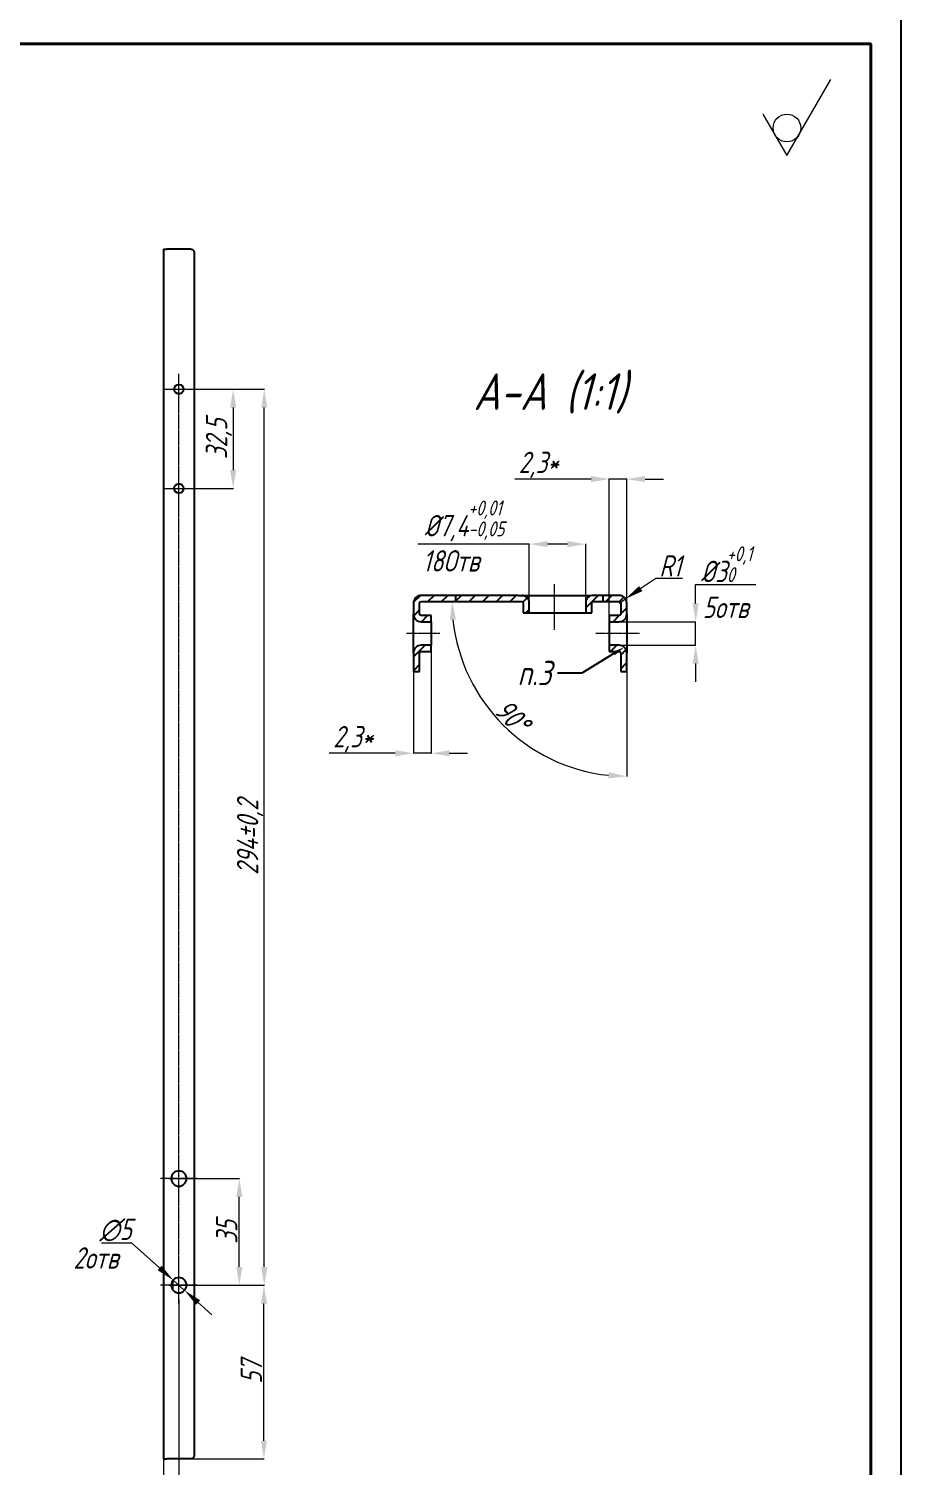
# Model space of a CAD drawing. Header units: millimetres. Extents: x 937859 to 970574, y 987894 to 996517.
# Drawn here: x 939240.8 to 939527.2, y 989335.8 to 989807.5 of the extents above; entities that cross this region are included whole.
import ezdxf
from ezdxf import colors
from ezdxf.entities.mleader import LeaderData, LeaderLine
from ezdxf.math import Vec2, Vec3

# ---------------------------------------------------------------- set-up
doc = ezdxf.new("R2010")
doc.units = ezdxf.units.MM
doc.header["$LTSCALE"] = 0.5
for name, pattern in [('CENTER', [0.6, 0.375, -0.075, 0.075, -0.075]), ('CENTER2', [28.575, 19.05, -3.175, 3.175, -3.175]), ('K5LT_BASIC', [0])]:
    doc.linetypes.add(name, pattern=pattern)
for name, color, linetype, lineweight in [('0.25-STAMP', 7, 'Continuous', 25), ('0.3-STAMP', 7, 'Continuous', 30), ('MD_Annotation', 7, 'Continuous', 20), ('MD_Visible', 7, 'Continuous', 25), ('shrixavatnost', 7, 'Continuous', 20)]:
    doc.layers.add(name, color=color, linetype=linetype, lineweight=lineweight)
doc.styles.add('SPRKN021105', font='GOST_A.TTF', dxfattribs={"width": 0.96, "oblique": 15, "height": 7})
doc.styles.get("Standard").update_dxf_attribs({"font": 'GOST_A.TTF', "oblique": 15})
doc.dimstyles.new('SPRKN021105', dxfattribs={"dimtxt": 7, "dimasz": 6, "dimexe": 0.1, "dimexo": 0, "dimtad": 1, "dimtoh": 1, "dimtxsty": 'SPRKN021105', "dimcen": 2.5, "dimadec": 0, "dimazin": 0, "dimtfac": 1, "dimtmove": 0, "dimatfit": 3, "dimfxl": 1, "dimlwd": 9, "dimlwe": 9, "dimarcsym": 0})
pattern_1 = [(45, (937898.9553, 989147.962), (-2.245064, 2.245064), [])]

# ---------------------------------------------------------------- blocks, each defined once
blk = doc.blocks.new('*D606')
at = {"color": 0, "lineweight": 9, "ltscale": 20, "transparency": 16777216}
for p, q in [((939293.45, 989395.18), (939318.13, 989395.18)), ((939318.03, 989344.18), (939318.03, 989389.18)), ((939290.11, 989338.18), (939318.13, 989338.18))]:
    blk.add_line(p, q, dxfattribs=at)
at = {"color": 0, "lineweight": 5, "ltscale": 20, "transparency": 16777216}
for points in [[(939317.03, 989389.18), (939319.03, 989389.18), (939318.03, 989395.18)], [(939317.03, 989344.18), (939319.03, 989344.18), (939318.03, 989338.18)]]:
    blk.add_solid(points, dxfattribs=at)
at = {"layer": 'Defpoints', "color": 0, "lineweight": 5, "ltscale": 20, "transparency": 16777216}
for p in [(939293.45, 989395.18), (939318.03, 989395.18), (939290.11, 989338.18)]:
    blk.add_point(p, dxfattribs=at)
at = {"color": 0, "lineweight": 5, "ltscale": 20, "transparency": 16777216, "insert": (939313.9, 989366.68), "char_height": 7, "attachment_point": 5, "rotation": 90, "style": 'SPRKN021105'}
blk.add_mtext('57', dxfattribs=at)
blk = doc.blocks.new('*D607')
at = {"color": 0, "lineweight": 9, "ltscale": 20, "transparency": 16777216}
for p, q in [((939299.67, 989689.18), (939318.23, 989689.18)), ((939318.13, 989401.18), (939318.13, 989683.18)), ((939291.55, 989395.18), (939318.23, 989395.18))]:
    blk.add_line(p, q, dxfattribs=at)
at = {"color": 0, "lineweight": 5, "ltscale": 20, "transparency": 16777216}
for points in [[(939317.13, 989683.18), (939319.13, 989683.18), (939318.13, 989689.18)], [(939317.13, 989401.18), (939319.13, 989401.18), (939318.13, 989395.18)]]:
    blk.add_solid(points, dxfattribs=at)
at = {"layer": 'Defpoints', "color": 0, "lineweight": 5, "ltscale": 20, "transparency": 16777216}
for p in [(939299.67, 989689.18), (939318.13, 989689.18), (939291.55, 989395.18)]:
    blk.add_point(p, dxfattribs=at)
at = {"color": 0, "lineweight": 5, "ltscale": 20, "transparency": 16777216, "insert": (939313.48, 989542.18), "char_height": 7, "attachment_point": 5, "rotation": 90, "style": 'SPRKN021105'}
blk.add_mtext('294%%P0,2', dxfattribs=at)
blk = doc.blocks.new('*D608')
at = {"color": 0, "lineweight": 9, "ltscale": 20, "transparency": 16777216}
for p, q in [((939285.11, 989390.47), (939285.11, 989324.4)), ((939290.11, 989390.47), (939290.11, 989324.4)), ((939279.11, 989324.5), (939267.1, 989324.5)), ((939290.11, 989324.5), (939285.11, 989324.5)), ((939296.11, 989324.5), (939302.11, 989324.5))]:
    blk.add_line(p, q, dxfattribs=at)
at = {"color": 0, "lineweight": 5, "ltscale": 20, "transparency": 16777216}
for points in [[(939279.11, 989325.5), (939279.11, 989323.5), (939285.11, 989324.5)], [(939296.11, 989325.5), (939296.11, 989323.5), (939290.11, 989324.5)]]:
    blk.add_solid(points, dxfattribs=at)
at = {"layer": 'Defpoints', "color": 0, "lineweight": 5, "ltscale": 20, "transparency": 16777216}
for p in [(939285.11, 989390.47), (939290.11, 989390.47), (939285.11, 989324.5)]:
    blk.add_point(p, dxfattribs=at)
at = {"color": 0, "lineweight": 5, "ltscale": 20, "transparency": 16777216, "insert": (939270.1, 989328.63), "char_height": 7, "attachment_point": 5, "style": 'SPRKN021105'}
blk.add_mtext('5', dxfattribs=at)
blk = doc.blocks.new('*D614')
at = {"color": 0, "lineweight": 9, "ltscale": 20, "transparency": 16777216}
for p, q in [((939264.75, 989409.16), (939274.58, 989409.16)), ((939274.58, 989409.16), (939283.79, 989400.87)), ((939291.97, 989393.51), (939288.25, 989396.86)), ((939296.43, 989389.5), (939300.88, 989385.48))]:
    blk.add_line(p, q, dxfattribs=at)
at = {"color": 0, "lineweight": 5, "ltscale": 20, "transparency": 16777216}
for points in [[(939284.46, 989401.61), (939283.12, 989400.13), (939288.25, 989396.86)], [(939297.09, 989390.24), (939295.76, 989388.75), (939291.97, 989393.51)]]:
    blk.add_solid(points, dxfattribs=at)
at = {"layer": 'Defpoints', "color": 0, "lineweight": 5, "ltscale": 20, "transparency": 16777216}
for p in [(939288.25, 989396.86), (939291.97, 989393.51)]:
    blk.add_point(p, dxfattribs=at)
at = {"color": 0, "lineweight": 5, "ltscale": 20, "transparency": 16777216, "insert": (939269.35, 989413.29), "char_height": 7, "attachment_point": 5, "style": 'SPRKN021105'}
blk.add_mtext('∅5', dxfattribs=at)
blk = doc.blocks.new('*D619')
at = {"color": 0, "lineweight": 9, "ltscale": 20, "transparency": 16777216}
for p, q in [((939459.7, 989618.93), (939459.7, 989625.08)), ((939459.7, 989625.08), (939479.4, 989625.08)), ((939432.98, 989612.93), (939459.8, 989612.93)), ((939459.7, 989605.18), (939459.7, 989612.93)), ((939432.98, 989605.18), (939459.8, 989605.18)), ((939459.7, 989599.18), (939459.7, 989593.18))]:
    blk.add_line(p, q, dxfattribs=at)
at = {"color": 0, "lineweight": 5, "ltscale": 20, "transparency": 16777216}
for points in [[(939458.7, 989618.93), (939460.7, 989618.93), (939459.7, 989612.93)], [(939458.7, 989599.18), (939460.7, 989599.18), (939459.7, 989605.18)]]:
    blk.add_solid(points, dxfattribs=at)
at = {"layer": 'Defpoints', "color": 0, "lineweight": 5, "ltscale": 20, "transparency": 16777216}
for p in [(939432.98, 989612.93), (939432.98, 989605.18), (939459.7, 989605.18)]:
    blk.add_point(p, dxfattribs=at)
at = {"color": 0, "lineweight": 5, "ltscale": 20, "transparency": 16777216, "insert": (939469.86, 989631.79), "char_height": 7, "attachment_point": 5, "style": 'SPRKN021105'}
blk.add_mtext('%%C3{\\H0.7x;\\S+0,1^ 0;}', dxfattribs=at)
blk = doc.blocks.new('*D595')
at = {"color": 0, "lineweight": 9, "ltscale": 20, "transparency": 16777216}
for p, q in [((939405.11, 989638.39), (939368.51, 989638.39)), ((939405.11, 989617.43), (939405.11, 989638.49)), ((939417.61, 989638.39), (939411.11, 989638.39)), ((939423.61, 989617.43), (939423.61, 989638.49))]:
    blk.add_line(p, q, dxfattribs=at)
at = {"color": 0, "lineweight": 5, "ltscale": 20, "transparency": 16777216}
for points in [[(939411.11, 989639.39), (939411.11, 989637.39), (939405.11, 989638.39)], [(939417.61, 989639.39), (939417.61, 989637.39), (939423.61, 989638.39)]]:
    blk.add_solid(points, dxfattribs=at)
at = {"layer": 'Defpoints', "color": 0, "lineweight": 5, "ltscale": 20, "transparency": 16777216}
for p in [(939423.61, 989638.39), (939405.11, 989617.43), (939423.61, 989617.43)]:
    blk.add_point(p, dxfattribs=at)
at = {"color": 0, "lineweight": 5, "ltscale": 20, "transparency": 16777216, "insert": (939383.81, 989646), "char_height": 7, "attachment_point": 5, "style": 'SPRKN021105'}
blk.add_mtext('%%C7,4{\\H0.7x;\\S+0,01^ -0,05;}', dxfattribs=at)
blk = doc.blocks.new('*D591')
at = {"color": 0, "lineweight": 9, "ltscale": 20, "transparency": 16777216}
for p, q in [((939446.67, 989627.1), (939441.68, 989623.78)), ((939455.42, 989627.1), (939446.67, 989627.1)), ((939434.61, 989619.06), (939436.69, 989620.45))]:
    blk.add_line(p, q, dxfattribs=at)
at = {"color": 0, "lineweight": 5, "ltscale": 20, "transparency": 16777216}
blk.add_solid([(939441.12, 989624.61), (939442.23, 989622.94), (939436.69, 989620.45)], dxfattribs=at)
at = {"layer": 'Defpoints', "color": 0, "lineweight": 5, "ltscale": 20, "transparency": 16777216}
for p in [(939434.61, 989619.06), (939436.69, 989620.45)]:
    blk.add_point(p, dxfattribs=at)
at = {"color": 0, "lineweight": 5, "ltscale": 20, "transparency": 16777216, "insert": (939451.36, 989631.23), "char_height": 7, "attachment_point": 5, "style": 'SPRKN021105'}
blk.add_mtext('R1', dxfattribs=at)
blk = doc.blocks.new('*D596')
at = {"color": 0, "lineweight": 9, "ltscale": 20, "transparency": 16777216}
for p, q in [((939367.11, 989606.07), (939367.11, 989569.64)), ((939372.86, 989605.18), (939372.86, 989569.64)), ((939361.11, 989569.74), (939339.48, 989569.74)), ((939372.86, 989569.74), (939367.11, 989569.74)), ((939378.86, 989569.74), (939384.86, 989569.74))]:
    blk.add_line(p, q, dxfattribs=at)
at = {"color": 0, "lineweight": 5, "ltscale": 20, "transparency": 16777216}
for points in [[(939361.11, 989570.74), (939361.11, 989568.74), (939367.11, 989569.74)], [(939378.86, 989570.74), (939378.86, 989568.74), (939372.86, 989569.74)]]:
    blk.add_solid(points, dxfattribs=at)
at = {"layer": 'Defpoints', "color": 0, "lineweight": 5, "ltscale": 20, "transparency": 16777216}
for p in [(939367.11, 989606.07), (939372.86, 989605.18), (939367.11, 989569.74)]:
    blk.add_point(p, dxfattribs=at)
at = {"color": 0, "lineweight": 5, "ltscale": 20, "transparency": 16777216, "insert": (939347.29, 989574.39), "char_height": 7, "attachment_point": 5, "style": 'SPRKN021105'}
blk.add_mtext('2,3*', dxfattribs=at)
blk = doc.blocks.new('*D597')
at = {"color": 0, "lineweight": 9, "ltscale": 20, "transparency": 16777216}
for p, q in [((939425.36, 989659.73), (939400.34, 989659.73)), ((939431.36, 989609.06), (939431.36, 989659.83)), ((939437.11, 989659.73), (939431.36, 989659.73)), ((939437.11, 989606.99), (939437.11, 989659.83)), ((939443.11, 989659.73), (939449.11, 989659.73))]:
    blk.add_line(p, q, dxfattribs=at)
at = {"color": 0, "lineweight": 5, "ltscale": 20, "transparency": 16777216}
for points in [[(939425.36, 989660.73), (939425.36, 989658.73), (939431.36, 989659.73)], [(939443.11, 989660.73), (939443.11, 989658.73), (939437.11, 989659.73)]]:
    blk.add_solid(points, dxfattribs=at)
at = {"layer": 'Defpoints', "color": 0, "lineweight": 5, "ltscale": 20, "transparency": 16777216}
for p in [(939437.11, 989659.73), (939431.36, 989609.06), (939437.11, 989606.99)]:
    blk.add_point(p, dxfattribs=at)
at = {"color": 0, "lineweight": 5, "ltscale": 20, "transparency": 16777216, "insert": (939408.15, 989664.38), "char_height": 7, "attachment_point": 5, "style": 'SPRKN021105'}
blk.add_mtext('2,3*', dxfattribs=at)
blk = doc.blocks.new('*D599')
at = {"color": 0, "lineweight": 9, "ltscale": 20, "transparency": 16777216}
for p, q in [((939290.11, 989430.18), (939310.04, 989430.18)), ((939309.94, 989401.18), (939309.94, 989424.18)), ((939290.11, 989395.18), (939310.04, 989395.18))]:
    blk.add_line(p, q, dxfattribs=at)
at = {"color": 0, "lineweight": 5, "ltscale": 20, "transparency": 16777216}
for points in [[(939308.94, 989424.18), (939310.94, 989424.18), (939309.94, 989430.18)], [(939308.94, 989401.18), (939310.94, 989401.18), (939309.94, 989395.18)]]:
    blk.add_solid(points, dxfattribs=at)
at = {"layer": 'Defpoints', "color": 0, "lineweight": 5, "ltscale": 20, "transparency": 16777216}
for p in [(939290.11, 989430.18), (939309.94, 989430.18), (939290.11, 989395.18)]:
    blk.add_point(p, dxfattribs=at)
at = {"color": 0, "lineweight": 5, "ltscale": 20, "transparency": 16777216, "insert": (939305.81, 989412.68), "char_height": 7, "attachment_point": 5, "rotation": 90, "style": 'SPRKN021105'}
blk.add_mtext('35', dxfattribs=at)
blk = doc.blocks.new('*D604')
at = {"color": 0, "lineweight": 9, "ltscale": 20, "transparency": 16777216}
for p, q in [((939381.02, 989619.56), (939379.65, 989619.56)), ((939437.11, 989596.56), (939437.11, 989562.1))]:
    blk.add_line(p, q, dxfattribs=at)
blk.add_arc((939437.11, 989619.56), 57.36, 185.9964, 264.0036, dxfattribs=at)
at = {"color": 0, "lineweight": 5, "ltscale": 20, "transparency": 16777216}
for points in [[(939379.07, 989613.51), (939381.06, 989613.62), (939379.75, 989619.56)], [(939431.17, 989563.51), (939431.06, 989561.52), (939437.11, 989562.2)]]:
    blk.add_solid(points, dxfattribs=at)
at = {"layer": 'Defpoints', "color": 0, "lineweight": 5, "ltscale": 20, "transparency": 16777216}
for p in [(939381.02, 989619.56), (939402.61, 989619.56), (939437.11, 989602.68), (939437.11, 989596.56), (939387.43, 989590.88)]:
    blk.add_point(p, dxfattribs=at)
at = {"color": 0, "lineweight": 5, "ltscale": 20, "transparency": 16777216, "insert": (939399.47, 989581.92), "char_height": 7, "attachment_point": 5, "rotation": 315, "style": 'SPRKN021105'}
blk.add_mtext('90°', dxfattribs=at)
blk = doc.blocks.new('*D605')
at = {"color": 0, "lineweight": 9, "ltscale": 20, "transparency": 16777216}
for p, q in [((939291.66, 989689.18), (939308.02, 989689.18)), ((939307.92, 989683.18), (939307.92, 989662.68)), ((939291.66, 989656.68), (939308.02, 989656.68))]:
    blk.add_line(p, q, dxfattribs=at)
at = {"color": 0, "lineweight": 5, "ltscale": 20, "transparency": 16777216}
for points in [[(939306.92, 989683.18), (939308.92, 989683.18), (939307.92, 989689.18)], [(939306.92, 989662.68), (939308.92, 989662.68), (939307.92, 989656.68)]]:
    blk.add_solid(points, dxfattribs=at)
at = {"layer": 'Defpoints', "color": 0, "lineweight": 5, "ltscale": 20, "transparency": 16777216}
for p in [(939291.66, 989689.18), (939291.66, 989656.68), (939307.92, 989656.68)]:
    blk.add_point(p, dxfattribs=at)
at = {"color": 0, "lineweight": 5, "ltscale": 20, "transparency": 16777216, "insert": (939303.27, 989672.93), "char_height": 7, "attachment_point": 5, "rotation": 90, "style": 'SPRKN021105'}
blk.add_mtext('32,5', dxfattribs=at)
blk = doc.blocks.new('*U723')
at = {"color": 0, "linetype": 'CENTER2', "lineweight": 5, "transparency": 16777216}
for p, q in [((0, 0.31), (0, 5.05)), ((-5.05, 0), (-0.31, 0)), ((0.31, 0), (5.05, 0)), ((0, -5.05), (0, -0.31))]:
    blk.add_line(p, q, dxfattribs=at)
at = {"color": 0, "linetype": 'Continuous', "lineweight": 5, "transparency": 16777216}
for p, q in [((-0.155, 0), (0.155, 0)), ((0, -0.155), (0, 0.155))]:
    blk.add_line(p, q, dxfattribs=at)
blk = doc.blocks.new('*U724')
at = {"color": 0, "linetype": 'CENTER2', "lineweight": 5, "transparency": 16777216}
for p, q in [((0, 0.31), (0, 5.05)), ((-5.05, 0), (-0.31, 0)), ((0.31, 0), (5.05, 0)), ((0, -5.05), (0, -0.31))]:
    blk.add_line(p, q, dxfattribs=at)
at = {"color": 0, "linetype": 'Continuous', "lineweight": 5, "transparency": 16777216}
for p, q in [((-0.155, 0), (0.155, 0)), ((0, -0.155), (0, 0.155))]:
    blk.add_line(p, q, dxfattribs=at)
blk = doc.blocks.new('*U725')
at = {"color": 0, "linetype": 'CENTER2', "lineweight": 5, "transparency": 16777216}
for p, q in [((0, 0.5), (0, 6)), ((-6, 0), (-0.5, 0)), ((0.5, 0), (6, 0)), ((0, -6), (0, -0.5))]:
    blk.add_line(p, q, dxfattribs=at)
at = {"color": 0, "linetype": 'Continuous', "lineweight": 5, "transparency": 16777216}
for p, q in [((-0.25, 0), (0.25, 0)), ((0, -0.25), (0, 0.25))]:
    blk.add_line(p, q, dxfattribs=at)
blk = doc.blocks.new('*U726')
at = {"color": 0, "linetype": 'CENTER2', "lineweight": 5, "transparency": 16777216}
for p, q in [((0, 0.5), (0, 6)), ((-6, 0), (-0.5, 0)), ((0.5, 0), (6, 0)), ((0, -6), (0, -0.5))]:
    blk.add_line(p, q, dxfattribs=at)
at = {"color": 0, "linetype": 'Continuous', "lineweight": 5, "transparency": 16777216}
for p, q in [((-0.25, 0), (0.25, 0)), ((0, -0.25), (0, 0.25))]:
    blk.add_line(p, q, dxfattribs=at)

msp = doc.modelspace()

# ---------------------------------------------------------------- hatches: boundary and pattern name
at = {"ltscale": 20}
h = msp.add_hatch(dxfattribs=at)
h.set_pattern_fill('ANSI31', color=256)
h.set_pattern_definition(pattern_1)
h.paths.add_polyline_path([(939381.015, 989621.559), (939369.607, 989621.559, 0.4142136), (939367.107, 989619.059), (939367.107, 989615.434, 0.4142136), (939369.607, 989612.934), (939372.857, 989612.934), (939372.857, 989614.934), (939369.607, 989614.934, -0.4142136), (939369.107, 989615.434), (939369.107, 989619.059, -0.4142136), (939369.607, 989619.559), (939381.015, 989619.559)])
h.paths.add_polyline_path([(939372.857, 989605.184), (939369.607, 989605.184, 0.4142136), (939367.107, 989602.684), (939367.107, 989596.559), (939369.107, 989596.559), (939369.107, 989602.684, -0.4142136), (939369.607, 989603.184), (939372.857, 989603.184)])
h = msp.add_hatch(dxfattribs=at)
h.set_pattern_fill('ANSI31', color=256)
h.set_pattern_definition(pattern_1)
h.paths.add_polyline_path([(939402.607, 989621.559), (939401.607, 989621.559), (939381.015, 989621.559), (939381.015, 989619.559), (939402.607, 989619.559, -0.4142136), (939403.107, 989619.059), (939403.107, 989615.809), (939405.107, 989615.809), (939405.107, 989619.059, 0.4142136)])
h.paths.add_polyline_path([(939429.355, 989621.559), (939426.107, 989621.559, 0.4142136), (939423.607, 989619.059), (939423.607, 989615.809), (939425.607, 989615.809), (939425.607, 989619.059, -0.4142136), (939426.107, 989619.559), (939429.355, 989619.559)])
h.paths.add_polyline_path([(939437.107, 989619.059, 0.4142136), (939434.607, 989621.559), (939429.355, 989621.559), (939429.355, 989619.559), (939430.355, 989619.559), (939434.607, 989619.559, -0.4142136), (939435.107, 989619.059), (939435.107, 989615.434, -0.4142136), (939434.607, 989614.934), (939431.357, 989614.934), (939431.357, 989612.934), (939434.607, 989612.934, 0.4142136), (939437.107, 989615.434)])
h.paths.add_polyline_path([(939437.107, 989602.684, 0.4142136), (939434.607, 989605.184), (939431.357, 989605.184), (939431.357, 989603.184), (939434.607, 989603.184, -0.4142136), (939435.107, 989602.684), (939435.107, 989596.559), (939437.107, 989596.559)])

# ---------------------------------------------------------------- linework, layer by layer
at = {"linetype": 'CENTER', "lineweight": 5}
for p, q in [((939290.109, 989390.471), (939290.109, 989691.949)), ((939294.043, 989689.184), (939300.723, 989689.184)), ((939413.357, 989610.249), (939413.357, 989625.316)), ((939375.692, 989609.059), (939364.806, 989609.059)), ((939441.285, 989609.059), (939426.798, 989609.059)), ((939286.769, 989430.184), (939293.449, 989430.184)), ((939286.769, 989395.184), (939293.449, 989395.184))]:
    msp.add_line(p, q, dxfattribs=at)
at = {"layer": '0.25-STAMP'}
msp.add_lwpolyline([(938933.169, 988972.495), (939527.173, 988972.495), (939527.173, 989812.5), (938933.169, 989812.5), (938933.169, 988972.495)], dxfattribs=at)
at = {"layer": '0.3-STAMP', "lineweight": 40}
msp.add_lwpolyline([(938973.169, 988982.495), (939517.173, 988982.495), (939517.173, 989802.5), (938973.169, 989802.5), (938973.169, 988982.495)], dxfattribs=at)
at = {"layer": 'MD_Visible', "extrusion": (0, 1, 0)}
for p, q in [((939285.109, 989735.184), (939285.109, 989338.184)), ((939285.109, 989735.184), (939286.109, 989735.184)), ((939294.109, 989735.184), (939286.109, 989735.184)), ((939295.109, 989734.184), (939295.109, 989339.184)), ((939288.109, 989393.684), (939288.109, 989396.684)), ((939285.109, 989338.184), (939286.109, 989338.184)), ((939294.109, 989338.184), (939286.109, 989338.184))]:
    msp.add_line(p, q, dxfattribs=at)
at = {"layer": 'MD_Visible'}
for p, q in [((939381.015, 989621.559), (939369.607, 989621.559)), ((939401.607, 989621.559), (939381.015, 989621.559)), ((939381.015, 989619.559), (939381.015, 989621.559)), ((939401.607, 989621.559), (939425.107, 989621.559)), ((939430.355, 989621.559), (939426.107, 989621.559)), ((939434.607, 989621.559), (939429.355, 989621.559)), ((939429.355, 989619.559), (939429.355, 989621.559)), ((939367.107, 989619.059), (939367.107, 989615.434)), ((939369.107, 989615.434), (939369.107, 989619.059)), ((939369.607, 989619.559), (939381.015, 989619.559)), ((939381.015, 989619.559), (939402.607, 989619.559)), ((939403.107, 989619.059), (939403.107, 989615.809)), ((939405.107, 989615.809), (939405.107, 989619.059)), ((939423.607, 989619.059), (939423.607, 989615.809)), ((939425.607, 989615.809), (939425.607, 989619.059)), ((939426.107, 989619.559), (939430.355, 989619.559)), ((939429.355, 989619.559), (939434.607, 989619.559)), ((939435.107, 989619.059), (939435.107, 989615.434)), ((939437.107, 989615.434), (939437.107, 989619.059)), ((939367.107, 989602.684), (939367.107, 989615.434)), ((939372.857, 989614.934), (939369.607, 989614.934)), ((939369.607, 989612.934), (939372.857, 989612.934)), ((939372.857, 989612.934), (939372.857, 989614.934)), ((939372.857, 989612.934), (939372.857, 989605.184)), ((939403.107, 989615.809), (939405.107, 989615.809)), ((939405.107, 989615.809), (939423.607, 989615.809)), ((939423.607, 989615.809), (939425.607, 989615.809)), ((939431.357, 989614.934), (939431.357, 989612.934)), ((939434.607, 989614.934), (939431.357, 989614.934)), ((939431.357, 989612.934), (939434.607, 989612.934)), ((939431.357, 989612.934), (939431.357, 989605.184)), ((939437.107, 989615.434), (939437.107, 989602.684)), ((939367.107, 989602.684), (939367.107, 989596.559)), ((939369.107, 989596.559), (939369.107, 989602.684)), ((939372.857, 989605.184), (939369.607, 989605.184)), ((939369.607, 989603.184), (939372.857, 989603.184)), ((939372.857, 989603.184), (939372.857, 989605.184)), ((939431.357, 989605.184), (939431.357, 989603.184)), ((939434.607, 989605.184), (939431.357, 989605.184)), ((939431.357, 989603.184), (939434.607, 989603.184)), ((939435.107, 989602.684), (939435.107, 989596.559)), ((939437.107, 989596.559), (939437.107, 989602.684)), ((939367.107, 989596.559), (939369.107, 989596.559)), ((939435.107, 989596.559), (939437.107, 989596.559))]:
    msp.add_line(p, q, dxfattribs=at)
for centre in [(939290.109, 989689.184), (939290.109, 989656.684)]:
    msp.add_circle(centre, 1.55, dxfattribs=at)
at = {"layer": 'MD_Visible', "extrusion": (2.24271e-16, 0, -1)}
for centre in [(-939290.109, 989430.184), (-939290.109, 989395.184)]:
    msp.add_circle(centre, 2.5, dxfattribs=at)
at = {"layer": 'MD_Visible', "extrusion": (2.24271e-16, 8.18205e-42, -1)}
msp.add_arc((-939294.109, 989734.184), 1, 90, 180, dxfattribs=at)
at = {"layer": 'MD_Visible'}
for centre, start, end in [((939369.607, 989619.059), 90, 180), ((939402.607, 989619.059), 0, 90), ((939426.107, 989619.059), 90, 180), ((939434.607, 989619.059), 0, 90), ((939369.607, 989615.434), 180, 270), ((939434.607, 989615.434), 270, 0), ((939369.607, 989602.684), 90, 180), ((939434.607, 989602.684), 0, 90)]:
    msp.add_arc(centre, 2.5, start, end, dxfattribs=at)
at = {"layer": 'MD_Visible', "extrusion": (0, 0, -1)}
for centre, start, end in [((-939369.607, 989619.059), 0, 90), ((-939402.607, 989619.059), 90, 180), ((-939426.107, 989619.059), 0, 90), ((-939434.607, 989619.059), 90, 180), ((-939369.607, 989615.434), 270, 0), ((-939434.607, 989615.434), 180, 270), ((-939369.607, 989602.684), 0, 90), ((-939434.607, 989602.684), 90, 180)]:
    msp.add_arc(centre, 0.5, start, end, dxfattribs=at)
at = {"layer": 'MD_Visible', "extrusion": (2.24271e-16, 3.64604e-55, -1)}
msp.add_arc((-939294.109, 989339.184), 1, 180, 270, dxfattribs=at)
at = {"layer": 'shrixavatnost', "linetype": 'K5LT_BASIC', "lineweight": 9}
for p, q in [((939489.647, 989765.876), (939504.067, 989790.853)), ((939481.795, 989779.476), (939489.647, 989765.876))]:
    msp.add_line(p, q, dxfattribs=at)
msp.add_arc((939489.647, 989774.943), 4.533, 0, 359.99999, dxfattribs=at)

# ---------------------------------------------------------------- block references
at = {"linetype": 'CENTER2', "lineweight": 5}
for name, p in [('*U723', (939290.109, 989689.184)), ('*U724', (939290.109, 989656.684))]:
    msp.add_blockref(name, p, dxfattribs=at)
at = {"linetype": 'CENTER2', "lineweight": 5, "extrusion": (2.24271e-16, 0, -1)}
for name, p in [('*U725', (-939290.109, 989430.184)), ('*U726', (-939290.109, 989395.184))]:
    msp.add_blockref(name, p, dxfattribs=at)

# ---------------------------------------------------------------- texts
at = {"lineweight": 5, "char_height": 7, "attachment_point": 1, "style": 'SPRKN021105'}
for s, insert, width in [('18Отв', (939370.102, 989636.388), 17.23078), ('5отв', (939462.037, 989621.11), 14.4089), ('2отв', (939255.498, 989407.634), 21.08347)]:
    msp.add_mtext(s, dxfattribs=dict(at, insert=insert, width=width))
at = {"layer": 'MD_Annotation', "insert": (939411.856, 989681.233), "char_height": 12, "width": 101.8983, "attachment_point": 8}
msp.add_mtext('A-A (1:1)', dxfattribs=at)

# ---------------------------------------------------------------- dimensions: what is measured, and where the dimension line sits
at = {"lineweight": 5, "ltscale": 20}
dim = msp.add_linear_dim(base=(939318.128, 989689.184), p1=(939291.549, 989395.184), p2=(939299.673, 989689.184), angle=90, text='<>%%P0,2', dimstyle='SPRKN021105', dxfattribs=at)
dim.commit()
dim.dimension.update_dxf_attribs({"geometry": '*D607', "text_midpoint": (939313.475, 989542.184)})
for base, p1, p2, picture, middle in [((939307.921, 989656.684), (939291.659, 989689.184), (939291.659, 989656.684), '*D605', (939303.268, 989672.934)), ((939309.94, 989430.184), (939290.109, 989395.184), (939290.109, 989430.184), '*D599', (939305.813, 989412.684)), ((939318.028, 989395.184), (939290.109, 989338.184), (939293.449, 989395.184), '*D606', (939313.901, 989366.684))]:
    dim = msp.add_linear_dim(base=base, p1=p1, p2=p2, angle=90, dimstyle='SPRKN021105', dxfattribs=at)
    dim.commit()
    dim.dimension.update_dxf_attribs({"geometry": picture, "text_midpoint": middle})
for base, p1, p2, text, picture, middle in [((939437.107, 989659.732), (939431.357, 989609.059), (939437.107, 989606.994), '2,3*', '*D597', (939408.152, 989659.732)), ((939423.607, 989638.391), (939405.107, 989617.434), (939423.607, 989617.434), '%%C7,4{\\H0.7x;\\S+0,01^ -0,05;}', '*D595', (939383.806, 989638.391)), ((939367.107, 989569.74), (939372.857, 989605.184), (939367.107, 989606.066), '2,3*', '*D596', (939347.291, 989569.74))]:
    dim = msp.add_linear_dim(base=base, p1=p1, p2=p2, text=text, dimstyle='SPRKN021105', dxfattribs=at)
    dim.commit()
    dim.dimension.update_dxf_attribs({"geometry": picture, "text_midpoint": middle, "dimtype": 160})
dim = msp.add_linear_dim(base=(939459.702, 989605.184), p1=(939432.982, 989612.934), p2=(939432.982, 989605.184), angle=90, text='%%C3{\\H0.7x;\\S+0,1^ 0;}', dimstyle='SPRKN021105', dxfattribs=at)
dim.commit()
dim.dimension.update_dxf_attribs({"geometry": '*D619', "text_midpoint": (939469.862, 989625.077), "dimtype": 160})
dim = msp.add_radius_dim(center=(939434.607, 989619.059), mpoint=(939436.686, 989620.446), text='R1', dimstyle='SPRKN021105', dxfattribs=at)
dim.commit()
dim.dimension.update_dxf_attribs({"geometry": '*D591', "text_midpoint": (939451.355, 989631.232)})
dim = msp.add_angular_dim_2l(base=(939387.434, 989590.88), line1=((939381.015, 989619.559), (939402.607, 989619.559)), line2=((939437.107, 989596.559), (939437.107, 989602.684)), dimstyle='SPRKN021105', dxfattribs=at)
dim.commit()
dim.dimension.update_dxf_attribs({"geometry": '*D604', "text_midpoint": (939399.468, 989581.92)})
dim = msp.add_diameter_dim_2p(p1=(939291.967, 989393.511), p2=(939288.251, 989396.856), dimstyle='SPRKN021105', dxfattribs=at)
dim.commit()
dim.dimension.update_dxf_attribs({"geometry": '*D614', "text_midpoint": (939269.354, 989409.162), "dimtype": 163})
dim = msp.add_linear_dim(base=(939285.109, 989324.498), p1=(939290.109, 989390.471), p2=(939285.109, 989390.471), dimstyle='SPRKN021105', dxfattribs=at)
dim.commit()
dim.dimension.update_dxf_attribs({"geometry": '*D608', "text_midpoint": (939270.104, 989328.625)})

# ---------------------------------------------------------------- leaders
ml = msp.add_multileader_mtext('Standard', dxfattribs=at)
ml.set_content('n.3', color=256)
ml.set_leader_properties()
ml.build(insert=Vec2(0, 0))
ml.multileader.update_dxf_attribs({"text_left_attachment_type": 6})
ctx = ml.context
ctx.base_point, ctx.char_height, ctx.plane_origin = Vec3(939398.757, 989590.484), 8, Vec3(939436.257, 989604.561)
ctx.left_attachment, ctx.text_align_type = 6, 2
notes = []
notes.append((ctx, [(0, (1, 1, 0), (939422.337, 989596.084), (-1, 0), 8, [(0, [(939436.257, 989604.561)], 0, [])])]))
ctx.mtext.insert, ctx.mtext.alignment, ctx.mtext.flow_direction = Vec3(939412.337, 989600.084), 3, 5
for ctx, leaders in notes:
    for number, flags, end, landing, length, lines in leaders:
        leader = LeaderData()
        leader.index, (leader.has_last_leader_line, leader.has_dogleg_vector, leader.attachment_direction) = number, flags
        leader.last_leader_point, leader.dogleg_vector, leader.dogleg_length = Vec3(end), Vec3(landing), length
        for number, points, colour, breaks in lines:
            line = LeaderLine()
            line.index, line.vertices, line.color, line.breaks = number, Vec3.list(points), colors.encode_raw_color(colour), breaks
            leader.lines.append(line)
        ctx.leaders.append(leader)

doc.saveas('drawing.dxf')
